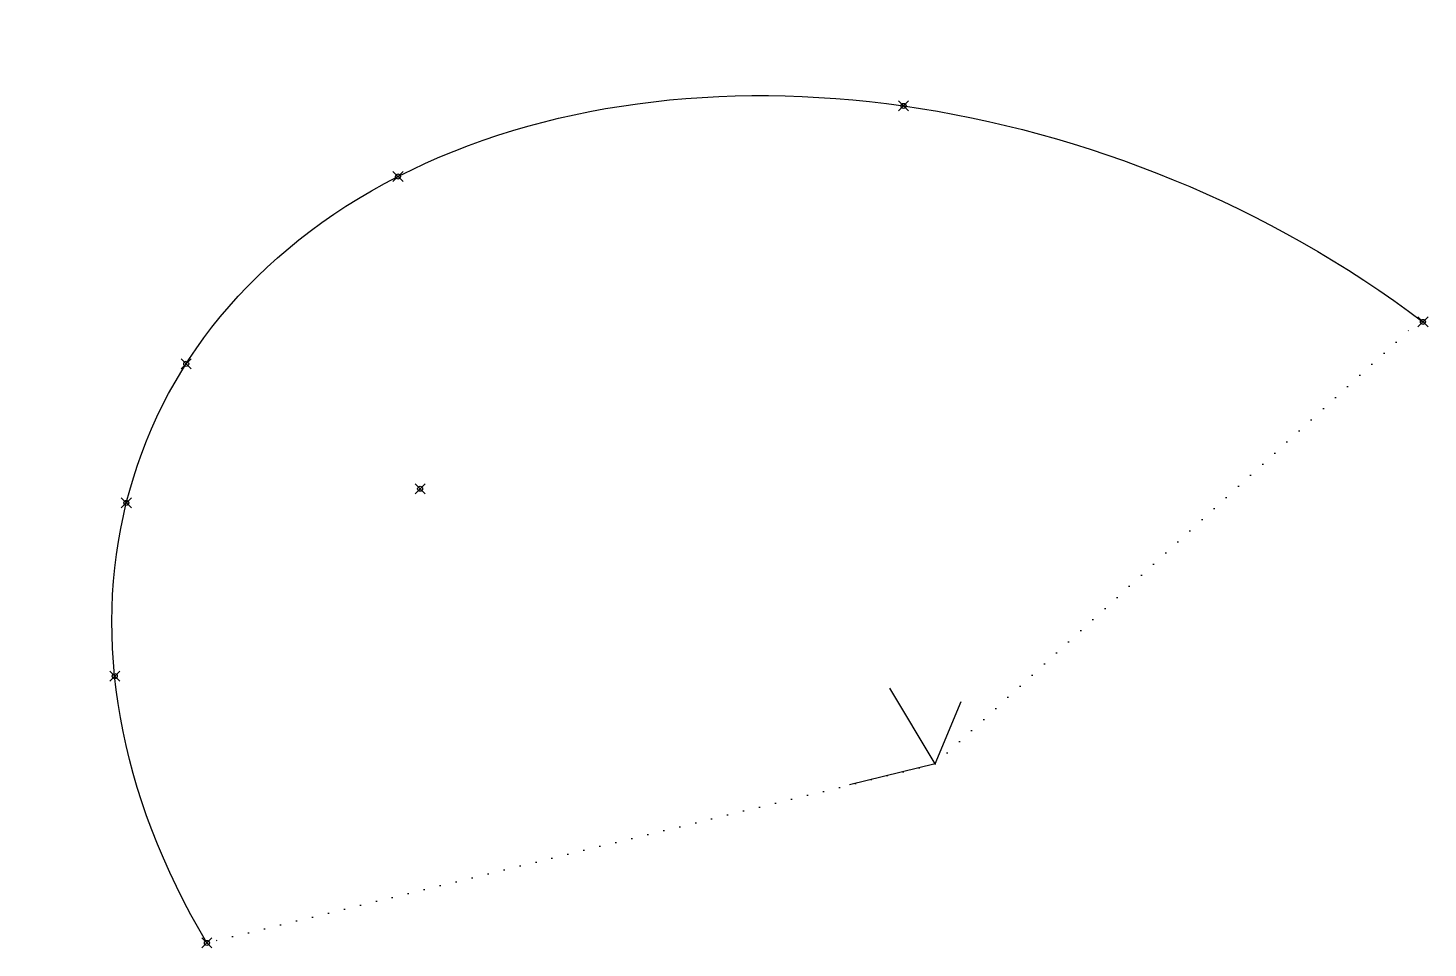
# Model space of a CAD drawing. Header units: millimetres. Extents: x -15 to 263, y 177 to 361.
import ezdxf

# ---------------------------------------------------------------- set-up
doc = ezdxf.new("R2010")
doc.units = ezdxf.units.MM
doc.header["$PDMODE"] = 35
doc.header["$PDSIZE"] = -5
doc.linetypes.add('DOTTED', pattern=[6.35, 0, -6.35])
for name, color, linetype in [('c', 7, 'Continuous'), ('dp1', 7, 'Continuous'), ('dp2', 7, 'Continuous'), ('dp3', 7, 'Continuous'), ('dp4', 7, 'Continuous'), ('dp4_', 7, 'Continuous'), ('p1', 7, 'Continuous'), ('p2', 7, 'Continuous'), ('p3', 7, 'Continuous')]:
    doc.layers.add(name, color=color, linetype=linetype)

msp = doc.modelspace()

# ---------------------------------------------------------------- linework, layer by layer
at = {"linetype": 'DOTTED', "ltscale": 0.5}
for q in [(260.2082837056333, 301.0101974863049, 130.5066050565909), (20.17459383179531, 178.4248731138277, -56.31435850435477)]:
    msp.add_line((165.2209709784493, 214.0945336508595, 24.35077262674065), q, dxfattribs=at)
at = {"color": 3}
msp.add_line((165.2209710824231, 214.0945335602701, 24.35077246726559), (156.2107977019036, 229.19884722401, 33.87319255884364), dxfattribs=at)
at = {"color": 5}
msp.add_line((165.2209710824231, 214.0945335602701, 24.35077246726559), (170.3973519836027, 226.5122366214491, 9.55193023381372), dxfattribs=at)
at = {"color": 1}
msp.add_line((165.2209710824231, 214.0945335602701, 24.35077246726559), (148.1323240786637, 209.8921105173094, 14.84720555010557), dxfattribs=at)
at = {"layer": 'c', "color": 3, "extrusion": (0.2588190451025205, 0.6208851530148459, -0.7399421116938479)}
msp.add_arc((-70.12571749346161, 209.6407205477916, 157.6722891062023), 169.7575906597192, 315.0567753394868, 109.1931121076859, dxfattribs=at)
at = {"layer": 'dp1', "color": 4}
msp.add_point((4.116413250128915, 266.0606670283416, 11.60392801527671), dxfattribs=at)
at = {"layer": 'dp2', "color": 4}
msp.add_point((58.22323200863046, 331.0639310780586, 85.07377903664477), dxfattribs=at)
at = {"layer": 'dp3', "color": 4}
msp.add_point((158.9301990812317, 345.1241441736256, 132.0972664990808), dxfattribs=at)
at = {"layer": 'dp4', "color": 4}
msp.add_point((62.63561603265721, 268.8758019900638, 34.43511762279456), dxfattribs=at)
at = {"layer": 'dp4_', "color": 2}
msp.add_point((16.0365674748965, 293.760005664474, 39.01589812320439), dxfattribs=at)
at = {"layer": 'p1'}
msp.add_point((20.17459383179857, 178.4248731138204, -56.3143585043541), dxfattribs=at)
at = {"layer": 'p2'}
msp.add_point((1.7990927, 231.58612295, -18.13420814000001), dxfattribs=at)
at = {"layer": 'p3'}
msp.add_point((262.3769521179382, 302.1177375192, 132.1945044620617), dxfattribs=at)

doc.saveas('drawing.dxf')
